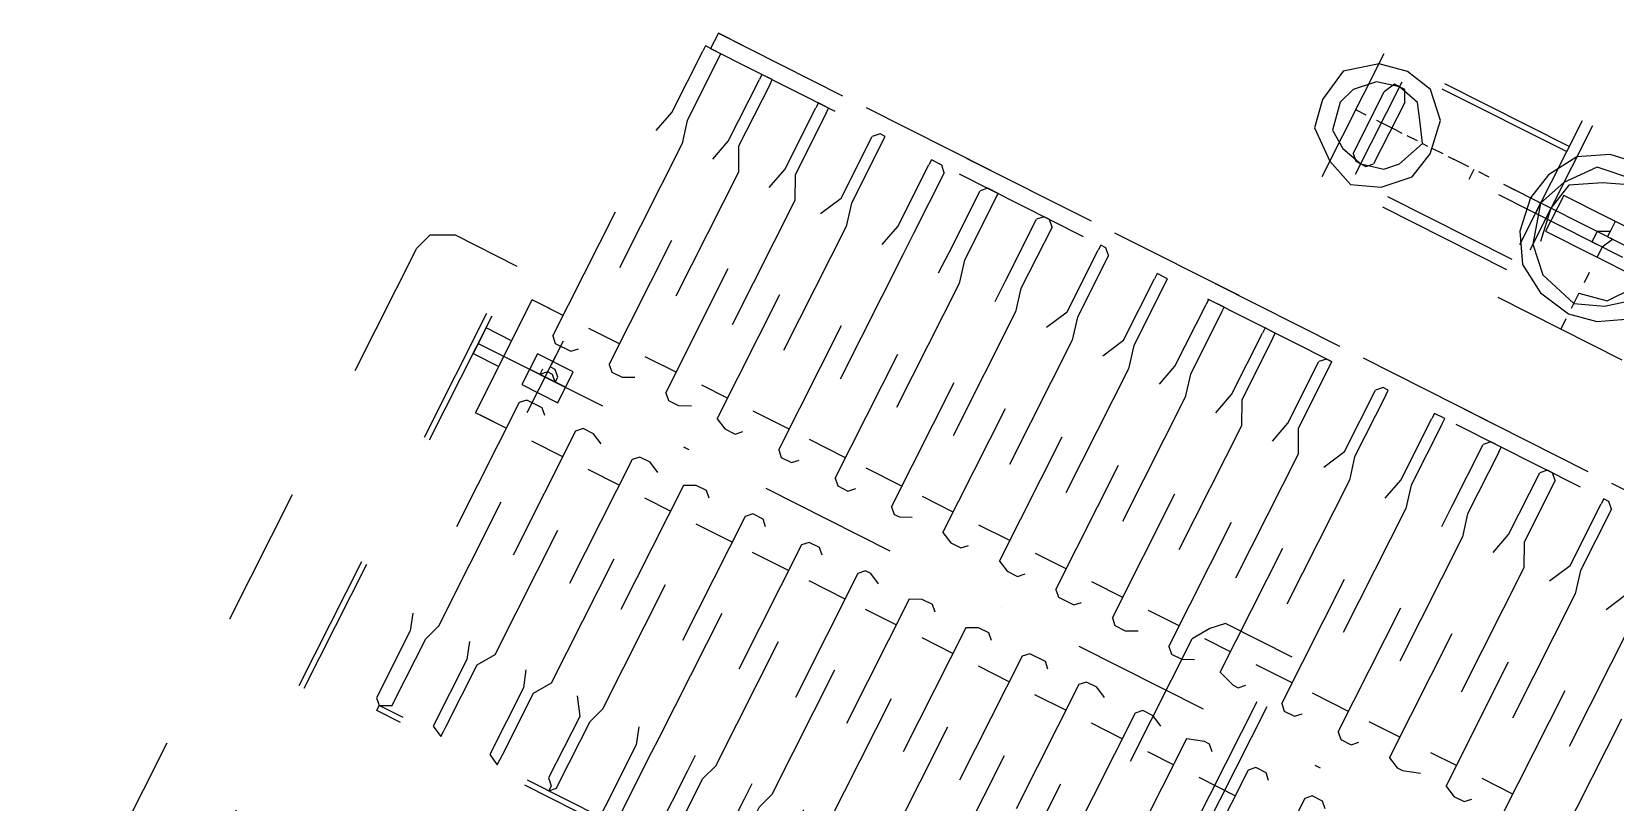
# Model space of a CAD drawing. Header units: metres. Extents: x 0 to 547597, y 0 to 1844684.
# Drawn here: x 543433.199 to 543434.337, y 1844543.81 to 1844544.364 of the extents above; entities that cross this region are included whole.
import ezdxf

# ---------------------------------------------------------------- set-up
doc = ezdxf.new("R2010")
doc.units = ezdxf.units.M
doc.linetypes.add('DASHED', pattern=[0.75, 0.5, -0.25])
doc.layers.add('5_Thep', color=4, linetype='Continuous')
doc.layers.add('TB220kVtuonglai', color=8, linetype='DASHED')

# ---------------------------------------------------------------- blocks, each defined once
blk = doc.blocks.new('MBA220-MB')
at = {"color": 1}
for points in [[(458.8, -983.6), (458.8, -2107.8)], [(467, -983.6), (467, -2107.8)], [(615.8, -2636.8), (628.2, -2636.8), (628.2, -1417.6)], [(615.8, -1417.6), (615.8, -2636.8)], [(615.8, -2636.8), (628.2, -2636.8), (628.2, -1417.6)], [(615.8, -1417.6), (615.8, -2636.8)], [(615.8, -1417.6), (615.8, -2636.8), (615.8, -1417.6)], [(1157.2, -1417.6), (1157.2, -2636.8)], [(1161.4, -1417.6), (1161.4, -2636.8), (1157.2, -2636.8)], [(1157.2, -1417.6), (1157.2, -2636.8)], [(1161.4, -1417.6), (1161.4, -2636.8), (1157.2, -2636.8)], [(632.3, -1822.6), (681.9, -1822.6), (698.5, -1814.4), (863.8, -1814.4)], [(632.3, -1822.6), (681.9, -1822.6), (698.5, -1814.4), (863.8, -1814.4)], [(863.8, -1835), (698.5, -1835), (681.9, -1830.9), (632.3, -1830.9)], [(863.8, -1835), (698.5, -1835), (681.9, -1830.9), (632.3, -1830.9)], [(632.3, -1864), (681.9, -1864), (698.5, -1859.8), (863.8, -1859.8)], [(632.3, -1864), (681.9, -1864), (698.5, -1859.8), (863.8, -1859.8)], [(863.8, -1880.5), (698.5, -1880.5), (681.9, -1872.2), (632.3, -1872.2)], [(863.8, -1880.5), (698.5, -1880.5), (681.9, -1872.2), (632.3, -1872.2)], [(847.3, -1880.5), (847.3, -1905.3)], [(632.3, -1909.4), (628.2, -1913.6), (628.2, -1917.7), (632.3, -1917.7)], [(632.3, -1909.4), (628.2, -1913.6), (628.2, -1917.7), (632.3, -1917.7)], [(632.3, -1909.4), (681.9, -1909.4), (698.5, -1905.3), (863.8, -1905.3)], [(632.3, -1909.4), (681.9, -1909.4), (698.5, -1905.3), (863.8, -1905.3)], [(863.8, -1926), (867.9, -1917.7), (867.9, -1909.4), (863.8, -1905.3)], [(863.8, -1926), (867.9, -1917.7), (867.9, -1909.4), (863.8, -1905.3)], [(863.8, -1926), (698.5, -1926), (681.9, -1917.7), (632.3, -1917.7)], [(863.8, -1926), (698.5, -1926), (681.9, -1917.7), (632.3, -1917.7)], [(847.3, -1926), (847.3, -1946.6)], [(520.8, -2000.3), (516.6, -1979.7), (504.2, -1959), (483.6, -1946.6), (458.8, -1942.5), (438.1, -1946.6), (417.4, -1959), (405, -1979.7), (400.9, -2000.3), (405, -2025.1), (417.4, -2045.8), (438.1, -2058.2), (458.8, -2062.3), (483.6, -2058.2), (504.2, -2045.8), (516.6, -2025.1), (520.8, -2000.3)], [(632.3, -1954.9), (681.9, -1954.9), (698.5, -1946.6), (863.8, -1946.6)], [(632.3, -1954.9), (681.9, -1954.9), (698.5, -1946.6), (863.8, -1946.6)], [(863.8, -1971.4), (867.9, -1963.2), (867.9, -1959), (863.8, -1946.6)], [(863.8, -1971.4), (867.9, -1963.2), (867.9, -1959), (863.8, -1946.6)], [(512.5, -2000.3), (504.2, -1979.7), (487.7, -1959), (458.8, -1950.8), (438.1, -1959), (417.4, -1979.7), (413.3, -2000.3), (417.4, -2029.3), (438.1, -2045.8), (458.8, -2054.1), (487.7, -2045.8), (504.2, -2029.3), (512.5, -2000.3)], [(533.2, -1950.8), (533.2, -2054.1)], [(632.3, -1954.9), (628.2, -1959), (628.2, -1963.2), (632.3, -1967.3)], [(632.3, -1954.9), (628.2, -1959), (628.2, -1963.2), (632.3, -1967.3)], [(-607.5, -1959), (533.2, -1959)], [(504.2, -2000.3), (500.1, -1979.7), (483.6, -1967.3), (458.8, -1959), (438.1, -1967.3)], [(475.3, -2041.7), (475.3, -1967.3), (446.4, -1967.3), (446.4, -2041.7), (475.3, -2041.7)], [(863.8, -1971.4), (698.5, -1971.4), (681.9, -1967.3), (632.3, -1967.3)], [(863.8, -1971.4), (698.5, -1971.4), (681.9, -1967.3), (632.3, -1967.3)], [(847.3, -1971.4), (847.3, -1996.2)], [(417.4, -2000.3), (425.7, -2021), (438.1, -2041.7), (458.8, -2045.8), (483.6, -2041.7)], [(446.4, -2000.3), (458.8, -2000.3)], [(467, -2000.3), (467, -2000.3), (458.8, -1996.2), (458.8, -2000.3), (454.6, -2000.3), (458.8, -2008.6), (467, -2008.6), (467, -2000.3)], [(458.8, -2000.3), (458.8, -2000.3)], [(467, -2000.3), (475.3, -2000.3)], [(479.4, -2000.3), (479.4, -2000.3)], [(487.7, -2000.3), (496, -2000.3)], [(500.1, -2000.3), (500.1, -2000.3)], [(504.2, -2000.3), (516.6, -2000.3)], [(504.2, -2000.3), (504.2, -2000.3)], [(520.8, -2000.3), (520.8, -2000.3)], [(524.9, -2000.3), (533.2, -2000.3)], [(632.3, -2000.3), (628.2, -2000.3), (628.2, -2008.6), (632.3, -2012.7)], [(632.3, -2000.3), (628.2, -2000.3), (628.2, -2008.6), (632.3, -2012.7)], [(632.3, -2000.3), (681.9, -2000.3), (698.5, -1996.2), (863.8, -1996.2)], [(632.3, -2000.3), (681.9, -2000.3), (698.5, -1996.2), (863.8, -1996.2)], [(863.8, -2012.7), (867.9, -2008.6), (867.9, -2000.3), (863.8, -1996.2)], [(863.8, -2012.7), (867.9, -2008.6), (867.9, -2000.3), (863.8, -1996.2)], [(1149, -2000.3), (1099.4, -2000.3), (1087, -1996.2), (917.5, -1996.2), (913.4, -2000.3), (913.4, -2008.6), (917.5, -2012.7), (1087, -2012.7), (1099.4, -2012.7), (1149, -2012.7), (1153.1, -2008.6), (1157.2, -2004.5), (1153.1, -2000.3), (1149, -2000.3)], [(1149, -2000.3), (1099.4, -2000.3), (1087, -1996.2), (917.5, -1996.2), (913.4, -2000.3), (913.4, -2008.6), (917.5, -2012.7), (1087, -2012.7), (1099.4, -2012.7), (1149, -2012.7), (1153.1, -2008.6), (1157.2, -2004.5), (1153.1, -2000.3), (1149, -2000.3)], [(863.8, -2012.7), (698.5, -2012.7), (681.9, -2012.7), (632.3, -2012.7)], [(863.8, -2012.7), (698.5, -2012.7), (681.9, -2012.7), (632.3, -2012.7)], [(847.3, -2012.7), (847.3, -2041.7)], [(892.7, -2016.9), (892.7, -2012.7)], [(-607.5, -2045.8), (533.2, -2045.8)], [(632.3, -2045.8), (628.2, -2045.8), (628.2, -2054.1), (632.3, -2054.1)], [(632.3, -2045.8), (628.2, -2045.8), (628.2, -2054.1), (632.3, -2054.1)], [(632.3, -2045.8), (681.9, -2045.8), (698.5, -2041.7), (863.8, -2041.7)], [(632.3, -2045.8), (681.9, -2045.8), (698.5, -2041.7), (863.8, -2041.7)], [(863.8, -2058.2), (867.9, -2054.1), (867.9, -2045.8), (863.8, -2041.7)], [(863.8, -2058.2), (867.9, -2054.1), (867.9, -2045.8), (863.8, -2041.7)], [(1149, -2045.8), (1099.4, -2045.8), (1087, -2041.7), (917.5, -2041.7), (913.4, -2045.8), (913.4, -2054.1), (917.5, -2058.2), (1087, -2058.2), (1099.4, -2054.1), (1149, -2054.1), (1153.1, -2054.1), (1157.2, -2049.9), (1153.1, -2045.8), (1149, -2045.8)], [(1149, -2045.8), (1099.4, -2045.8), (1087, -2041.7), (917.5, -2041.7), (913.4, -2045.8), (913.4, -2054.1), (917.5, -2058.2), (1087, -2058.2), (1099.4, -2054.1), (1149, -2054.1), (1153.1, -2054.1), (1157.2, -2049.9), (1153.1, -2045.8), (1149, -2045.8)], [(-607.5, -2054.1), (533.2, -2054.1)], [(413.3, -2054.1), (413.3, -2202.9)], [(417.4, -2054.1), (417.4, -2202.9)], [(467, -2054.1), (458.8, -2054.1)], [(458.8, -2054.1), (458.8, -2062.3)], [(504.2, -2054.1), (504.2, -2202.9)], [(512.5, -2054.1), (512.5, -2202.9)], [(863.8, -2058.2), (698.5, -2058.2), (681.9, -2054.1), (632.3, -2054.1)], [(863.8, -2058.2), (698.5, -2058.2), (681.9, -2054.1), (632.3, -2054.1)], [(847.3, -2058.2), (847.3, -2087.1)], [(938.2, -2058.2), (938.2, -2087.1)], [(938.2, -2058.2), (938.2, -2087.1)], [(458.8, -2066.5), (458.8, -2066.5)], [(830.7, -2066.5), (830.7, -2120.2), (839, -2128.5), (851.4, -2136.7)], [(1570.5, -2066.5), (830.7, -2066.5)], [(458.8, -2074.7), (458.8, -2083)], [(1570.5, -2074.7), (830.7, -2074.7)], [(892.7, -2207), (892.7, -2078.9)], [(458.8, -2087.1), (458.8, -2087.1)], [(632.3, -2091.3), (628.2, -2091.3), (628.2, -2095.4), (632.3, -2099.5)], [(632.3, -2091.3), (628.2, -2091.3), (628.2, -2095.4), (632.3, -2099.5)], [(632.3, -2091.3), (681.9, -2091.3), (698.5, -2087.1), (863.8, -2087.1)], [(632.3, -2091.3), (681.9, -2091.3), (698.5, -2087.1), (863.8, -2087.1)], [(863.8, -2107.8), (867.9, -2095.4), (867.9, -2091.3), (863.8, -2087.1)], [(863.8, -2107.8), (867.9, -2095.4), (867.9, -2091.3), (863.8, -2087.1)], [(1149, -2091.3), (1099.4, -2091.3), (1087, -2087.1), (917.5, -2087.1), (913.4, -2091.3), (913.4, -2095.4), (917.5, -2107.8), (1087, -2107.8), (1099.4, -2099.5), (1149, -2099.5), (1153.1, -2095.4), (1157.2, -2095.4), (1153.1, -2091.3), (1149, -2091.3)], [(1149, -2091.3), (1099.4, -2091.3), (1087, -2087.1), (917.5, -2087.1), (913.4, -2091.3), (913.4, -2095.4), (917.5, -2107.8), (1087, -2107.8), (1099.4, -2099.5), (1149, -2099.5), (1153.1, -2095.4), (1157.2, -2095.4), (1153.1, -2091.3), (1149, -2091.3)], [(458.8, -2095.4), (458.8, -2103.7)], [(863.8, -2107.8), (698.5, -2107.8), (681.9, -2099.5), (632.3, -2099.5)], [(863.8, -2107.8), (698.5, -2107.8), (681.9, -2099.5), (632.3, -2099.5)], [(458.8, -2107.8), (467, -2107.8)], [(458.8, -2107.8), (458.8, -2107.8)], [(458.8, -2111.9), (458.8, -2124.3)], [(847.3, -2107.8), (847.3, -2128.5)], [(938.2, -2107.8), (938.2, -2128.5)], [(938.2, -2107.8), (938.2, -2128.5)], [(458.8, -2128.5), (458.8, -2124.3)], [(632.3, -2136.7), (681.9, -2136.7), (698.5, -2128.5), (863.8, -2128.5)], [(632.3, -2136.7), (681.9, -2136.7), (698.5, -2128.5), (863.8, -2128.5)], [(863.8, -2149.1), (867.9, -2145), (867.9, -2136.7), (863.8, -2128.5)], [(863.8, -2149.1), (867.9, -2145), (867.9, -2136.7), (863.8, -2128.5)], [(1149, -2136.7), (1099.4, -2136.7), (1087, -2128.5), (917.5, -2128.5), (913.4, -2136.7), (913.4, -2145), (917.5, -2149.1), (1087, -2149.1), (1099.4, -2145), (1149, -2145), (1153.1, -2140.9), (1157.2, -2140.9), (1153.1, -2136.7), (1149, -2136.7)], [(1149, -2136.7), (1099.4, -2136.7), (1087, -2128.5), (917.5, -2128.5), (913.4, -2136.7), (913.4, -2145), (917.5, -2149.1), (1087, -2149.1), (1099.4, -2145), (1149, -2145), (1153.1, -2140.9), (1157.2, -2140.9), (1153.1, -2136.7), (1149, -2136.7)], [(458.8, -2132.6), (458.8, -2140.9)], [(632.3, -2136.7), (628.2, -2136.7), (628.2, -2140.9), (632.3, -2145)], [(632.3, -2136.7), (628.2, -2136.7), (628.2, -2140.9), (632.3, -2145)], [(1549.9, -2136.7), (851.4, -2136.7)], [(508.4, -2182.2), (500.1, -2161.5), (483.6, -2145), (462.9, -2140.9), (438.1, -2145), (421.6, -2161.5), (417.4, -2182.2), (421.6, -2202.9), (438.1, -2223.5), (462.9, -2227.7), (483.6, -2223.5), (500.1, -2202.9), (508.4, -2182.2)], [(491.8, -2182.2), (487.7, -2165.7), (479.4, -2157.4), (458.8, -2149.1), (446.4, -2157.4), (434, -2165.7), (429.8, -2182.2), (434, -2198.7), (446.4, -2211.1), (458.8, -2215.3), (479.4, -2211.1), (487.7, -2198.7), (491.8, -2182.2)], [(458.8, -2149.1), (458.8, -2145)], [(863.8, -2149.1), (698.5, -2149.1), (681.9, -2145), (632.3, -2145)], [(863.8, -2149.1), (698.5, -2149.1), (681.9, -2145), (632.3, -2145)], [(847.3, -2149.1), (847.3, -2173.9)], [(938.2, -2149.1), (938.2, -2173.9)], [(938.2, -2149.1), (938.2, -2173.9)], [(458.8, -2153.3), (458.8, -2161.5)], [(438.1, -2173.9), (429.8, -2178.1), (429.8, -2186.3), (438.1, -2190.5)], [(438.1, -2173.9), (487.7, -2173.9)], [(458.8, -2169.8), (458.8, -2165.7)], [(458.8, -2169.8), (458.8, -2182.2)], [(487.7, -2190.5), (491.8, -2186.3), (491.8, -2182.2), (491.8, -2178.1), (487.7, -2173.9)], [(632.3, -2182.2), (681.9, -2182.2), (698.5, -2173.9), (863.8, -2173.9)], [(632.3, -2182.2), (681.9, -2182.2), (698.5, -2173.9), (863.8, -2173.9)], [(863.8, -2194.6), (867.9, -2190.5), (867.9, -2182.2), (863.8, -2173.9)], [(863.8, -2194.6), (867.9, -2190.5), (867.9, -2182.2), (863.8, -2173.9)], [(1149, -2182.2), (1099.4, -2182.2), (1087, -2173.9), (917.5, -2173.9), (913.4, -2182.2), (913.4, -2190.5), (917.5, -2194.6), (1087, -2194.6), (1099.4, -2190.5), (1153.1, -2190.5), (1157.2, -2182.2), (1153.1, -2182.2), (1149, -2182.2)], [(1149, -2182.2), (1099.4, -2182.2), (1087, -2173.9), (917.5, -2173.9), (913.4, -2182.2), (913.4, -2190.5), (917.5, -2194.6), (1087, -2194.6), (1099.4, -2190.5), (1153.1, -2190.5), (1157.2, -2182.2), (1153.1, -2182.2), (1149, -2182.2)], [(500.1, -2182.2), (425.7, -2182.2)], [(458.8, -2186.3), (458.8, -2182.2)], [(632.3, -2182.2), (628.2, -2182.2), (628.2, -2190.5), (632.3, -2190.5)], [(632.3, -2182.2), (628.2, -2182.2), (628.2, -2190.5), (632.3, -2190.5)], [(487.7, -2190.5), (438.1, -2190.5)], [(458.8, -2194.6), (458.8, -2202.9)], [(863.8, -2194.6), (698.5, -2194.6), (681.9, -2190.5), (632.3, -2190.5)], [(863.8, -2194.6), (698.5, -2194.6), (681.9, -2190.5), (632.3, -2190.5)], [(847.3, -2194.6), (847.3, -2219.4)], [(938.2, -2194.6), (938.2, -2219.4)], [(938.2, -2194.6), (938.2, -2219.4)], [(512.5, -2202.9), (413.3, -2202.9)], [(632.3, -2223.5), (681.9, -2223.5), (698.5, -2219.4), (863.8, -2219.4)], [(632.3, -2223.5), (681.9, -2223.5), (698.5, -2219.4), (863.8, -2219.4)], [(863.8, -2240.1), (867.9, -2235.9), (867.9, -2223.5), (863.8, -2219.4)], [(863.8, -2240.1), (867.9, -2235.9), (867.9, -2223.5), (863.8, -2219.4)], [(1149, -2223.5), (1099.4, -2223.5), (1087, -2219.4), (917.5, -2219.4), (913.4, -2223.5), (913.4, -2235.9), (917.5, -2240.1), (1087, -2240.1), (1099.4, -2235.9), (1153.1, -2235.9), (1157.2, -2231.8), (1153.1, -2223.5), (1149, -2223.5)], [(1149, -2223.5), (1099.4, -2223.5), (1087, -2219.4), (917.5, -2219.4), (913.4, -2223.5), (913.4, -2235.9), (917.5, -2240.1), (1087, -2240.1), (1099.4, -2235.9), (1153.1, -2235.9), (1157.2, -2231.8), (1153.1, -2223.5), (1149, -2223.5)], [(632.3, -2223.5), (628.2, -2223.5), (628.2, -2235.9), (632.3, -2235.9)], [(632.3, -2223.5), (628.2, -2223.5), (628.2, -2235.9), (632.3, -2235.9)], [(863.8, -2240.1), (698.5, -2240.1), (681.9, -2235.9), (632.3, -2235.9)], [(863.8, -2240.1), (698.5, -2240.1), (681.9, -2235.9), (632.3, -2235.9)], [(847.3, -2240.1), (847.3, -2264.9)], [(938.2, -2240.1), (938.2, -2264.9)], [(938.2, -2240.1), (938.2, -2264.9)], [(632.3, -2269), (681.9, -2269), (698.5, -2264.9), (863.8, -2264.9)], [(632.3, -2269), (681.9, -2269), (698.5, -2264.9), (863.8, -2264.9)], [(863.8, -2285.5), (867.9, -2277.3), (867.9, -2269), (863.8, -2264.9)], [(863.8, -2285.5), (867.9, -2277.3), (867.9, -2269), (863.8, -2264.9)], [(1149, -2269), (1099.4, -2269), (1087, -2264.9), (917.5, -2264.9), (913.4, -2269), (913.4, -2277.3), (917.5, -2285.5), (1087, -2285.5), (1099.4, -2277.3), (1153.1, -2277.3), (1157.2, -2277.3), (1153.1, -2269), (1149, -2269)], [(1149, -2269), (1099.4, -2269), (1087, -2264.9), (917.5, -2264.9), (913.4, -2269), (913.4, -2277.3), (917.5, -2285.5), (1087, -2285.5), (1099.4, -2277.3), (1153.1, -2277.3), (1157.2, -2277.3), (1153.1, -2269), (1149, -2269)], [(632.3, -2269), (628.2, -2269), (628.2, -2277.3), (632.3, -2277.3)], [(632.3, -2269), (628.2, -2269), (628.2, -2277.3), (632.3, -2277.3)], [(892.7, -2269), (892.7, -2269)], [(863.8, -2285.5), (698.5, -2285.5), (681.9, -2277.3), (632.3, -2277.3)], [(863.8, -2285.5), (698.5, -2285.5), (681.9, -2277.3), (632.3, -2277.3)], [(847.3, -2285.5), (847.3, -2310.3)], [(938.2, -2285.5), (938.2, -2310.3)], [(938.2, -2285.5), (938.2, -2310.3)], [(632.3, -2314.5), (681.9, -2314.5), (698.5, -2310.3), (863.8, -2310.3)], [(632.3, -2314.5), (681.9, -2314.5), (698.5, -2310.3), (863.8, -2310.3)], [(863.8, -2331), (867.9, -2322.7), (867.9, -2314.5), (863.8, -2310.3)], [(863.8, -2331), (867.9, -2322.7), (867.9, -2314.5), (863.8, -2310.3)], [(1149, -2314.5), (1099.4, -2314.5), (1087, -2310.3), (917.5, -2310.3), (913.4, -2314.5), (913.4, -2322.7), (917.5, -2331), (1087, -2331), (1099.4, -2322.7), (1153.1, -2322.7), (1157.2, -2318.6), (1153.1, -2318.6), (1149, -2314.5)], [(1149, -2314.5), (1099.4, -2314.5), (1087, -2310.3), (917.5, -2310.3), (913.4, -2314.5), (913.4, -2322.7), (917.5, -2331), (1087, -2331), (1099.4, -2322.7), (1153.1, -2322.7), (1157.2, -2318.6), (1153.1, -2318.6), (1149, -2314.5)], [(632.3, -2314.5), (628.2, -2318.6), (628.2, -2322.7), (632.3, -2322.7)], [(632.3, -2314.5), (628.2, -2318.6), (628.2, -2322.7), (632.3, -2322.7)], [(863.8, -2331), (698.5, -2331), (681.9, -2322.7), (632.3, -2322.7)], [(863.8, -2331), (698.5, -2331), (681.9, -2322.7), (632.3, -2322.7)], [(847.3, -2331), (847.3, -2355.8)], [(938.2, -2331), (938.2, -2355.8)], [(938.2, -2331), (938.2, -2355.8)], [(892.7, -2459.1), (892.7, -2335.1)], [(632.3, -2359.9), (681.9, -2359.9), (698.5, -2355.8), (863.8, -2355.8)], [(632.3, -2359.9), (681.9, -2359.9), (698.5, -2355.8), (863.8, -2355.8)], [(863.8, -2372.3), (867.9, -2368.2), (867.9, -2364), (863.8, -2355.8)], [(863.8, -2372.3), (867.9, -2368.2), (867.9, -2364), (863.8, -2355.8)], [(1149, -2359.9), (1099.4, -2359.9), (1087, -2355.8), (917.5, -2355.8), (913.4, -2364), (913.4, -2368.2), (917.5, -2372.3), (1087, -2372.3), (1099.4, -2372.3), (1149, -2372.3), (1153.1, -2368.2), (1157.2, -2364), (1153.1, -2364), (1149, -2359.9)], [(1149, -2359.9), (1099.4, -2359.9), (1087, -2355.8), (917.5, -2355.8), (913.4, -2364), (913.4, -2368.2), (917.5, -2372.3), (1087, -2372.3), (1099.4, -2372.3), (1149, -2372.3), (1153.1, -2368.2), (1157.2, -2364), (1153.1, -2364), (1149, -2359.9)], [(632.3, -2359.9), (628.2, -2364), (628.2, -2368.2), (632.3, -2372.3)], [(632.3, -2359.9), (628.2, -2364), (628.2, -2368.2), (632.3, -2372.3)], [(863.8, -2372.3), (698.5, -2372.3), (681.9, -2372.3), (632.3, -2372.3)], [(863.8, -2372.3), (698.5, -2372.3), (681.9, -2372.3), (632.3, -2372.3)], [(847.3, -2372.3), (847.3, -2401.2)], [(938.2, -2372.3), (938.2, -2401.2)], [(938.2, -2372.3), (938.2, -2401.2)], [(632.3, -2405.4), (681.9, -2405.4), (698.5, -2401.2), (863.8, -2401.2)], [(632.3, -2405.4), (681.9, -2405.4), (698.5, -2401.2), (863.8, -2401.2)], [(863.8, -2417.8), (867.9, -2413.6), (867.9, -2405.4), (863.8, -2401.2)], [(863.8, -2417.8), (867.9, -2413.6), (867.9, -2405.4), (863.8, -2401.2)], [(1149, -2405.4), (1099.4, -2405.4), (1087, -2401.2), (917.5, -2401.2), (913.4, -2405.4), (913.4, -2413.6), (917.5, -2417.8), (1087, -2417.8), (1099.4, -2417.8), (1149, -2417.8), (1153.1, -2413.6), (1157.2, -2409.5), (1153.1, -2405.4), (1149, -2405.4)], [(1149, -2405.4), (1099.4, -2405.4), (1087, -2401.2), (917.5, -2401.2), (913.4, -2405.4), (913.4, -2413.6), (917.5, -2417.8), (1087, -2417.8), (1099.4, -2417.8), (1149, -2417.8), (1153.1, -2413.6), (1157.2, -2409.5), (1153.1, -2405.4), (1149, -2405.4)], [(632.3, -2405.4), (628.2, -2405.4), (628.2, -2413.6), (632.3, -2417.8)], [(632.3, -2405.4), (628.2, -2405.4), (628.2, -2413.6), (632.3, -2417.8)], [(863.8, -2417.8), (698.5, -2417.8), (681.9, -2417.8), (632.3, -2417.8)], [(863.8, -2417.8), (698.5, -2417.8), (681.9, -2417.8), (632.3, -2417.8)], [(847.3, -2417.8), (847.3, -2446.7)], [(938.2, -2417.8), (938.2, -2446.7)], [(938.2, -2417.8), (938.2, -2446.7)], [(632.3, -2446.7), (628.2, -2450.8), (628.2, -2459.1), (632.3, -2459.1)], [(632.3, -2446.7), (628.2, -2450.8), (628.2, -2459.1), (632.3, -2459.1)], [(632.3, -2446.7), (681.9, -2446.7), (698.5, -2446.7), (863.8, -2446.7)], [(632.3, -2446.7), (681.9, -2446.7), (698.5, -2446.7), (863.8, -2446.7)], [(863.8, -2463.2), (867.9, -2459.1), (867.9, -2450.8), (863.8, -2446.7)], [(863.8, -2463.2), (867.9, -2459.1), (867.9, -2450.8), (863.8, -2446.7)], [(1149, -2446.7), (1099.4, -2446.7), (1087, -2446.7), (917.5, -2446.7), (913.4, -2450.8), (913.4, -2459.1), (917.5, -2463.2), (1087, -2463.2), (1099.4, -2459.1), (1149, -2459.1), (1153.1, -2459.1), (1157.2, -2455), (1153.1, -2450.8), (1149, -2446.7)], [(1149, -2446.7), (1099.4, -2446.7), (1087, -2446.7), (917.5, -2446.7), (913.4, -2450.8), (913.4, -2459.1), (917.5, -2463.2), (1087, -2463.2), (1099.4, -2459.1), (1149, -2459.1), (1153.1, -2459.1), (1157.2, -2455), (1153.1, -2450.8), (1149, -2446.7)], [(863.8, -2463.2), (698.5, -2463.2), (681.9, -2459.1), (632.3, -2459.1)], [(863.8, -2463.2), (698.5, -2463.2), (681.9, -2459.1), (632.3, -2459.1)], [(847.3, -2463.2), (847.3, -2492.2)], [(938.2, -2463.2), (938.2, -2492.2)], [(938.2, -2463.2), (938.2, -2492.2)], [(632.3, -2496.3), (681.9, -2496.3), (698.5, -2492.2), (863.8, -2492.2)], [(632.3, -2496.3), (681.9, -2496.3), (698.5, -2492.2), (863.8, -2492.2)], [(863.8, -2512.8), (867.9, -2504.6), (867.9, -2496.3), (863.8, -2492.2)], [(863.8, -2512.8), (867.9, -2504.6), (867.9, -2496.3), (863.8, -2492.2)], [(1149, -2496.3), (1099.4, -2496.3), (1087, -2492.2), (917.5, -2492.2), (913.4, -2496.3), (913.4, -2504.6), (917.5, -2512.8), (1087, -2512.8), (1099.4, -2504.6), (1149, -2504.6), (1153.1, -2500.4), (1157.2, -2500.4), (1153.1, -2496.3), (1149, -2496.3)], [(1149, -2496.3), (1099.4, -2496.3), (1087, -2492.2), (917.5, -2492.2), (913.4, -2496.3), (913.4, -2504.6), (917.5, -2512.8), (1087, -2512.8), (1099.4, -2504.6), (1149, -2504.6), (1153.1, -2500.4), (1157.2, -2500.4), (1153.1, -2496.3), (1149, -2496.3)], [(632.3, -2496.3), (628.2, -2496.3), (628.2, -2500.4), (632.3, -2504.6)], [(632.3, -2496.3), (628.2, -2496.3), (628.2, -2500.4), (632.3, -2504.6)], [(863.8, -2512.8), (698.5, -2512.8), (681.9, -2504.6), (632.3, -2504.6)], [(863.8, -2512.8), (698.5, -2512.8), (681.9, -2504.6), (632.3, -2504.6)], [(847.3, -2512.8), (847.3, -2533.5)], [(938.2, -2512.8), (938.2, -2533.5)], [(938.2, -2512.8), (938.2, -2533.5)], [(892.7, -2525.2), (892.7, -2521.1)], [(632.3, -2541.8), (681.9, -2541.8), (698.5, -2533.5), (863.8, -2533.5)], [(632.3, -2541.8), (681.9, -2541.8), (698.5, -2533.5), (863.8, -2533.5)], [(863.8, -2554.2), (867.9, -2550), (867.9, -2541.8), (863.8, -2533.5)], [(863.8, -2554.2), (867.9, -2550), (867.9, -2541.8), (863.8, -2533.5)], [(1149, -2541.8), (1099.4, -2541.8), (1087, -2533.5), (917.5, -2533.5), (913.4, -2541.8), (913.4, -2550), (917.5, -2554.2), (1087, -2554.2), (1099.4, -2550), (1153.1, -2550), (1157.2, -2541.8), (1153.1, -2541.8), (1149, -2541.8)], [(1149, -2541.8), (1099.4, -2541.8), (1087, -2533.5), (917.5, -2533.5), (913.4, -2541.8), (913.4, -2550), (917.5, -2554.2), (1087, -2554.2), (1099.4, -2550), (1153.1, -2550), (1157.2, -2541.8), (1153.1, -2541.8), (1149, -2541.8)], [(632.3, -2541.8), (628.2, -2541.8), (628.2, -2550), (632.3, -2550)], [(632.3, -2541.8), (628.2, -2541.8), (628.2, -2550), (632.3, -2550)], [(863.8, -2554.2), (698.5, -2554.2), (681.9, -2550), (632.3, -2550)], [(863.8, -2554.2), (698.5, -2554.2), (681.9, -2550), (632.3, -2550)], [(847.3, -2554.2), (847.3, -2579)], [(938.2, -2554.2), (938.2, -2579)], [(938.2, -2554.2), (938.2, -2579)], [(632.3, -2587.2), (681.9, -2587.2), (698.5, -2579), (863.8, -2579)], [(632.3, -2587.2), (681.9, -2587.2), (698.5, -2579), (863.8, -2579)], [(863.8, -2599.6), (867.9, -2595.5), (867.9, -2587.2), (863.8, -2579)], [(863.8, -2599.6), (867.9, -2595.5), (867.9, -2587.2), (863.8, -2579)], [(1149, -2587.2), (1099.4, -2587.2), (1087, -2579), (917.5, -2579), (913.4, -2587.2), (913.4, -2595.5), (917.5, -2599.6), (1087, -2599.6), (1099.4, -2595.5), (1153.1, -2595.5), (1157.2, -2587.2), (1153.1, -2587.2), (1149, -2587.2)], [(1149, -2587.2), (1099.4, -2587.2), (1087, -2579), (917.5, -2579), (913.4, -2587.2), (913.4, -2595.5), (917.5, -2599.6), (1087, -2599.6), (1099.4, -2595.5), (1153.1, -2595.5), (1157.2, -2587.2), (1153.1, -2587.2), (1149, -2587.2)], [(632.3, -2587.2), (628.2, -2587.2), (628.2, -2595.5), (632.3, -2595.5)], [(632.3, -2587.2), (628.2, -2587.2), (628.2, -2595.5), (632.3, -2595.5)], [(863.8, -2599.6), (698.5, -2599.6), (681.9, -2595.5), (632.3, -2595.5)], [(863.8, -2599.6), (698.5, -2599.6), (681.9, -2595.5), (632.3, -2595.5)], [(892.7, -2690.5), (892.7, -2587.2)], [(847.3, -2599.6), (847.3, -2624.4)], [(847.3, -2599.6), (847.3, -2624.4)], [(938.2, -2599.6), (938.2, -2624.4)], [(938.2, -2599.6), (938.2, -2624.4)], [(632.3, -2628.6), (628.2, -2628.6), (628.2, -2641), (632.3, -2641)], [(632.3, -2628.6), (681.9, -2628.6), (698.5, -2624.4), (863.8, -2624.4)], [(863.8, -2645.1), (867.9, -2641), (867.9, -2628.6), (863.8, -2624.4)], [(905.1, -2649.2), (905.1, -2620.3), (880.3, -2620.3), (880.3, -2649.2), (905.1, -2649.2)], [(905.1, -2649.2), (905.1, -2620.3), (880.3, -2620.3), (880.3, -2649.2), (905.1, -2649.2)], [(888.6, -2641), (892.7, -2641), (892.7, -2636.8), (892.7, -2628.6), (888.6, -2628.6), (884.5, -2632.7), (884.5, -2636.8)], [(888.6, -2641), (892.7, -2641), (892.7, -2636.8), (892.7, -2628.6), (888.6, -2628.6), (884.5, -2632.7), (884.5, -2636.8)], [(888.6, -2636.8), (892.7, -2641), (892.7, -2636.8), (892.7, -2632.7), (892.7, -2628.6), (888.6, -2632.7), (888.6, -2636.8)], [(888.6, -2636.8), (892.7, -2641), (892.7, -2636.8), (892.7, -2632.7), (892.7, -2628.6), (888.6, -2632.7), (888.6, -2636.8)], [(892.7, -2620.3), (892.7, -2649.2)], [(892.7, -2620.3), (892.7, -2649.2)], [(1149, -2628.6), (1099.4, -2628.6), (1087, -2624.4), (917.5, -2624.4), (913.4, -2628.6), (913.4, -2641), (917.5, -2645.1), (1087, -2645.1), (1099.4, -2641), (1153.1, -2641), (1157.2, -2636.8), (1153.1, -2628.6), (1149, -2628.6)], [(863.8, -2645.1), (698.5, -2645.1), (681.9, -2641), (632.3, -2641)], [(863.8, -2636.8), (921.6, -2636.8)], [(863.8, -2636.8), (921.6, -2636.8)], [(876.2, -2636.8), (905.1, -2636.8)], [(876.2, -2636.8), (905.1, -2636.8)], [(847.3, -2645.1), (847.3, -2669.9)], [(938.2, -2645.1), (938.2, -2669.9), (847.3, -2669.9)], [(847.3, -2645.1), (847.3, -2665.8)], [(847.3, -2645.1), (847.3, -2669.9)], [(938.2, -2645.1), (938.2, -2669.9), (847.3, -2669.9)], [(847.3, -2645.1), (847.3, -2665.8)], [(938.2, -2645.1), (938.2, -2665.8)], [(938.2, -2645.1), (938.2, -2665.8)], [(901, -2690.5), (901, -2669.9), (880.3, -2669.9), (880.3, -2690.5), (901, -2690.5)], [(830.7, -2690.5), (830.7, -2740.1), (839, -2756.7), (851.4, -2760.8)], [(1570.5, -2690.5), (830.7, -2690.5)], [(1570.5, -2694.7), (830.7, -2694.7)], [(1549.9, -2760.8), (851.4, -2760.8)]]:
    blk.add_lwpolyline(points, dxfattribs=at)
blk = doc.blocks.new('mb moiTQK')
at = {"layer": 'TB220kVtuonglai', "ltscale": 3000, "xscale": 0.001, "yscale": 0.001, "zscale": 0.001}
blk.add_blockref('MBA220-MB', (-54.0517, -82.5102), dxfattribs=at)
blk = doc.blocks.new('ACAD-DinhViTuyenDz220kV')
blk.add_circle((543470.1879, 1844560.0696), 117.5514)
at = {"layer": '5_Thep', "rotation": 243.2403583287449}
blk.add_blockref('mb moiTQK', (543485.661, 1844458.313), dxfattribs=at)

msp = doc.modelspace()

# ---------------------------------------------------------------- block references
msp.add_blockref('ACAD-DinhViTuyenDz220kV', (0, 0))

doc.saveas('drawing.dxf')
